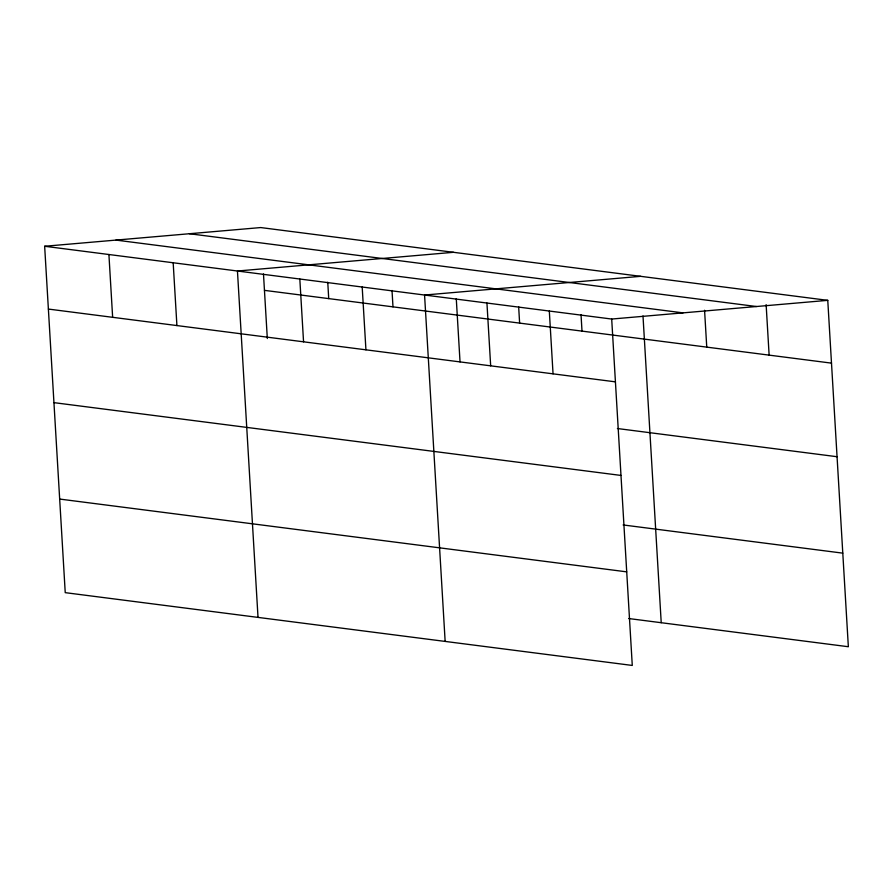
<?xml version="1.0" encoding="UTF-8"?>
<svg xmlns="http://www.w3.org/2000/svg" width="893" height="893" viewBox="0 0 893 893"><rect width="100%" height="100%" fill="white"/><g stroke="black" fill="none" stroke-linecap="round" stroke-linejoin="round"><path stroke-width="1.34" d="M44.65 246.267L611.694 319.047L632.277 665.441L65.234 592.651L44.65 246.267L260.723 227.559L827.766 300.349L848.35 646.733L628.683 618.536M453.521 252.306L237.449 271.014L258.021 617.398M640.649 276.328L424.566 295.036L445.149 641.42M611.694 319.047L827.766 300.349M189.416 233.732L756.46 306.522M115.956 240.094L683 312.874M264.462 290.359L831.506 363.138M48.378 309.067L615.422 381.847M617.398 428.528L837.065 456.725M53.937 402.643L620.981 475.433M623.124 524.95L842.791 553.147M59.675 499.064L626.719 571.855M766.127 304.625L769.13 355.135M704.566 310.273L706.754 347.131M642.993 315.921L661.222 622.711M581.03 314.738L582.002 331.113M549.318 311.043L553.046 373.843M518.654 306.723L519.626 323.11M486.942 303.04L490.67 365.84M456.278 298.72L460.029 361.899M392.016 290.471L392.987 306.857M362.19 287.021L365.929 349.822M327.753 282.221L328.724 298.608M299.825 279.018L303.553 341.818M263.48 273.972L267.32 338.525M173.175 262.765L176.914 325.565M108.913 254.516L112.641 317.316"/></g></svg>
